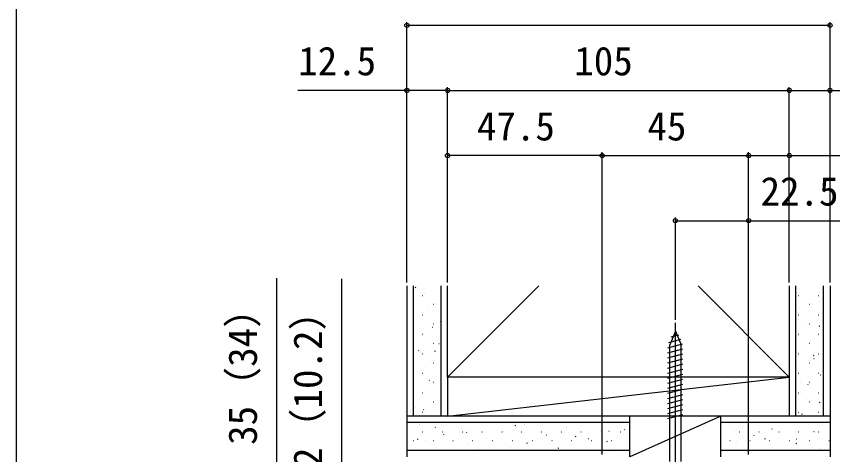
# Model space of a CAD drawing. Units: millimetres, scale not verified. Extents: x -525 to 525, y -783 to 779.
# Drawn here: x -525 to -274.2, y 472.5 to 607 of the extents above; entities that cross this region are included whole.
import ezdxf
from ezdxf.enums import TextEntityAlignment as Align

# ---------------------------------------------------------------- set-up
doc = ezdxf.new("R2010")
doc.units = ezdxf.units.MM
doc.header["$LTSCALE"] = 4
for name, color, linetype in [('0-4_YKK_13', 4, 'Continuous'), ('0-6_YKK_D', 6, 'Continuous'), ('0-7_YKK_ZWAK', 7, 'Continuous'), ('0-8_YSS_K', 3, 'Continuous'), ('0-9_YSS_KE', 3, 'Continuous')]:
    doc.layers.add(name, color=color, linetype=linetype)
doc.styles.add('ＭＳ ゴシック', font='')
doc.styles.get('ＭＳ ゴシック').set_extended_font_data('MS Gothic')

msp = doc.modelspace()

# ---------------------------------------------------------------- linework, layer by layer
at = {"layer": '0-4_YKK_13'}
for p, q in [((-322.501, 465.4), (-322.501, 512.9)), ((-322.501, 510.4), (-324.251, 506.175)), ((-323.82, 508.653), (-321.446, 509.29)), ((-322.501, 510.4), (-320.751, 506.175)), ((-322.501, 510.4), (-320.751, 506.175)), ((-324.543, 506.907), (-320.867, 507.892)), ((-324.801, 505.285), (-320.288, 506.494)), ((-324.801, 503.732), (-320.201, 504.964)), ((-324.251, 470.4), (-324.251, 506.175)), ((-320.751, 470.4), (-320.751, 506.175)), ((-324.801, 502.179), (-320.201, 503.411)), ((-324.801, 500.626), (-320.201, 501.859)), ((-324.801, 499.073), (-320.201, 500.306)), ((-324.801, 497.52), (-320.201, 498.753)), ((-324.801, 495.967), (-320.201, 497.2)), ((-324.801, 494.414), (-320.201, 495.647)), ((-324.801, 492.861), (-320.201, 494.094)), ((-324.801, 491.308), (-320.201, 492.541)), ((-324.801, 489.756), (-320.201, 490.988)), ((-324.801, 488.203), (-320.201, 489.435)), ((-324.801, 486.65), (-320.201, 487.882)), ((-324.801, 485.097), (-320.201, 486.329)), ((-324.801, 483.544), (-320.201, 484.776))]:
    msp.add_line(p, q, dxfattribs=at)
at = {"layer": '0-6_YKK_D'}
for p, q in [((-405, 525.3), (-405, 605.3)), ((-275, 525.3), (-275, 605.3)), ((-405, 604.3), (-275, 604.3)), ((-405, 525.3), (-405, 585.3)), ((-392.5, 525.3), (-392.5, 585.3)), ((-392.5, 525.3), (-392.5, 585.3)), ((-287.5, 525.3), (-287.5, 585.3)), ((-287.5, 525.3), (-287.5, 585.3)), ((-275, 525.3), (-275, 585.3)), ((-392.5, 584.3), (-287.5, 584.3)), ((-392.501, 554.3), (-392.501, 565.3)), ((-345.001, 472.5), (-345.001, 565.3)), ((-345, 554.3), (-345, 565.3)), ((-300.005, 472.5), (-300.005, 565.3)), ((-300.005, 472.5), (-300.005, 565.3)), ((-287.5, 525.3), (-287.5, 565.3)), ((-345, 564.3), (-392.501, 564.3)), ((-345.001, 564.3), (-300.005, 564.3)), ((-322.501, 513.9), (-322.501, 545.3)), ((-299.997, 472.8), (-299.997, 545.3))]:
    msp.add_line(p, q, dxfattribs=at)
for points in [[(-392.5, 584.3), (-405, 584.3), (-438.55, 584.3)], [(-287.5, 584.3), (-275, 584.3), (-241.45, 584.3)], [(-300.005, 564.3), (-287.5, 564.3), (-240.949, 564.3)], [(-322.501, 544.3), (-299.997, 544.3), (-265.492, 544.3)], [(-445.002, 436.801), (-445.002, 471.8), (-445.002, 526.623)], [(-425.002, 436.801), (-425.002, 448), (-425.002, 526.414)]]:
    msp.add_lwpolyline(points, dxfattribs=at)
for centre in [(-405, 604.3), (-275, 604.3), (-405, 584.3), (-392.5, 584.3), (-392.5, 584.3), (-287.5, 584.3), (-287.5, 584.3), (-275, 584.3), (-392.501, 564.3), (-345.001, 564.3), (-345, 564.3), (-300.005, 564.3), (-300.005, 564.3), (-287.5, 564.3), (-322.501, 544.3), (-299.997, 544.3)]:
    msp.add_circle(centre, 0.637, dxfattribs=at)
at = {"layer": '0-7_YKK_ZWAK'}
msp.add_line((-525, 746.8), (-525, -783.2), dxfattribs=at)
at = {"layer": '0-8_YSS_K'}
for p, q in [((-405, 524.3), (-405, 471.8)), ((-403, 484.3), (-403, 524.3)), ((-394.5, 484.3), (-394.5, 524.3)), ((-285.5, 484.3), (-285.5, 524.3)), ((-277, 484.3), (-277, 524.3)), ((-275, 524.3), (-275, 471.8)), ((-402.471, 523.741), (-402.305, 523.851)), ((-399.587, 522.075), (-399.568, 522.082)), ((-400.184, 521.383), (-400.084, 521.383)), ((-284.664, 521.383), (-284.564, 521.383)), ((-278.584, 521.383), (-278.484, 521.383)), ((-278.132, 519.629), (-278.113, 519.636)), ((-403, 518.633), (-402.934, 518.633)), ((-398.295, 516.851), (-398.276, 516.858)), ((-396.954, 518.633), (-396.854, 518.633)), ((-284.372, 517.42), (-284.353, 517.426)), ((-281.434, 518.633), (-281.334, 518.633)), ((-400.184, 515.403), (-400.084, 515.403)), ((-284.664, 515.403), (-284.564, 515.403)), ((-278.584, 515.403), (-278.484, 515.403)), ((-403, 512.653), (-402.934, 512.653)), ((-396.954, 512.653), (-396.854, 512.653)), ((-394.635, 513.257), (-394.5, 513.346)), ((-282.42, 512.429), (-282.402, 512.436)), ((-281.434, 512.653), (-281.334, 512.653)), ((-278.301, 511.9), (-278.135, 512.01)), ((-402.583, 509.65), (-402.564, 509.657)), ((-400.184, 509.423), (-400.084, 509.423)), ((-397.097, 511.593), (-397.078, 511.6)), ((-284.664, 509.423), (-284.564, 509.423)), ((-278.584, 509.423), (-278.484, 509.423)), ((-403, 506.673), (-402.934, 506.673)), ((-396.954, 506.673), (-396.854, 506.673)), ((-281.434, 506.673), (-281.334, 506.673)), ((-281.128, 507.205), (-281.11, 507.211)), ((-401.385, 504.393), (-401.367, 504.399)), ((-396.404, 504.25), (-396.237, 504.361)), ((-395.145, 506.602), (-395.126, 506.609)), ((-400.184, 503.443), (-400.084, 503.443)), ((-284.664, 503.443), (-284.564, 503.443)), ((-280.07, 502.894), (-279.904, 503.004)), ((-279.931, 501.947), (-279.912, 501.954)), ((-278.584, 503.443), (-278.484, 503.443)), ((-403, 500.693), (-402.934, 500.693)), ((-399.434, 499.402), (-399.415, 499.409)), ((-396.954, 500.693), (-396.854, 500.693)), ((-285.417, 500.004), (-285.398, 500.011)), ((-281.434, 500.693), (-281.334, 500.693)), ((-400.184, 497.463), (-400.084, 497.463)), ((-284.664, 497.463), (-284.564, 497.463)), ((-278.584, 497.463), (-278.484, 497.463)), ((-277.979, 496.956), (-277.96, 496.963)), ((-403, 494.713), (-402.934, 494.713)), ((-398.173, 495.244), (-398.006, 495.354)), ((-398.142, 494.178), (-398.123, 494.184)), ((-396.954, 494.713), (-396.854, 494.713)), ((-284.219, 494.746), (-284.2, 494.753)), ((-281.434, 494.713), (-281.334, 494.713)), ((-281.839, 493.887), (-281.672, 493.998)), ((-400.184, 491.483), (-400.084, 491.483)), ((-394.563, 489.797), (-394.5, 489.839)), ((-284.664, 491.483), (-284.564, 491.483)), ((-282.267, 489.756), (-282.248, 489.762)), ((-278.584, 491.483), (-278.484, 491.483)), ((-403, 488.733), (-402.934, 488.733)), ((-402.43, 486.977), (-402.411, 486.984)), ((-396.954, 488.733), (-396.854, 488.733)), ((-396.944, 488.92), (-396.925, 488.927)), ((-281.434, 488.733), (-281.334, 488.733)), ((-278.229, 488.441), (-278.063, 488.551)), ((-392.5, 484.3), (-405, 484.3)), ((-400.184, 485.503), (-400.084, 485.503)), ((-399.941, 486.237), (-399.775, 486.348)), ((-347, 484.3), (-392.5, 484.3)), ((-336.501, 471.8), (-336.501, 484.3)), ((-308.501, 484.3), (-336.501, 471.8)), ((-308.501, 471.8), (-308.501, 484.3)), ((-275, 484.3), (-287.5, 484.3)), ((-284.664, 485.503), (-284.564, 485.503)), ((-283.608, 484.881), (-283.441, 484.991)), ((-280.975, 484.531), (-280.956, 484.538)), ((-278.584, 485.503), (-278.484, 485.503)), ((-336.501, 482.3), (-405, 482.3)), ((-401.232, 481.719), (-401.213, 481.726)), ((-368.955, 481.786), (-368.936, 481.792)), ((-337.337, 481.618), (-337.319, 481.625)), ((-275, 482.3), (-308.501, 482.3)), ((-400.184, 479.523), (-400.084, 479.523)), ((-396.332, 480.791), (-396.165, 480.901)), ((-394.104, 479.523), (-394.004, 479.523)), ((-388.214, 480.648), (-388.195, 480.654)), ((-388.024, 479.523), (-387.924, 479.523)), ((-386.726, 479.313), (-386.56, 479.423)), ((-381.944, 479.523), (-381.844, 479.523)), ((-375.864, 479.523), (-375.764, 479.523)), ((-375.195, 479.576), (-375.176, 479.582)), ((-371.743, 481.395), (-371.576, 481.505)), ((-369.784, 479.523), (-369.684, 479.523)), ((-363.704, 479.523), (-363.604, 479.523)), ((-357.624, 479.523), (-357.524, 479.523)), ((-355.936, 480.714), (-355.918, 480.72)), ((-351.544, 479.523), (-351.444, 479.523)), ((-345.464, 479.523), (-345.364, 479.523)), ((-342.918, 479.642), (-342.899, 479.649)), ((-339.384, 479.523), (-339.284, 479.523)), ((-338.165, 480.113), (-337.998, 480.223)), ((-305.814, 481.417), (-305.795, 481.424)), ((-302.904, 479.523), (-302.804, 479.523)), ((-296.824, 479.523), (-296.724, 479.523)), ((-292.796, 480.345), (-292.777, 480.352)), ((-290.744, 479.523), (-290.644, 479.523)), ((-284.664, 479.523), (-284.564, 479.523)), ((-279.998, 479.434), (-279.832, 479.545)), ((-279.777, 479.274), (-279.758, 479.28)), ((-278.584, 479.523), (-278.484, 479.523)), ((-403.034, 476.773), (-402.934, 476.773)), ((-401.71, 477.231), (-401.544, 477.341)), ((-399.28, 476.729), (-399.261, 476.735)), ((-396.954, 476.773), (-396.854, 476.773)), ((-393.7, 478.705), (-393.681, 478.711)), ((-390.874, 476.773), (-390.774, 476.773)), ((-384.794, 476.773), (-384.694, 476.773)), ((-380.681, 477.633), (-380.663, 477.64)), ((-378.714, 476.773), (-378.614, 476.773)), ((-372.634, 476.773), (-372.534, 476.773)), ((-367.663, 476.561), (-367.644, 476.568)), ((-366.554, 476.773), (-366.454, 476.773)), ((-362.177, 478.504), (-362.158, 478.511)), ((-360.474, 476.773), (-360.374, 476.773)), ((-354.394, 476.773), (-354.294, 476.773)), ((-353.149, 478.031), (-352.982, 478.141)), ((-349.158, 477.432), (-349.139, 477.439)), ((-348.314, 476.773), (-348.214, 476.773)), ((-343.544, 476.553), (-343.377, 476.663)), ((-342.234, 476.773), (-342.134, 476.773)), ((-305.754, 476.773), (-305.654, 476.773)), ((-299.674, 476.773), (-299.574, 476.773)), ((-298.282, 478.403), (-298.263, 478.409)), ((-294.982, 477.352), (-294.815, 477.463)), ((-293.594, 476.773), (-293.494, 476.773)), ((-287.514, 476.773), (-287.414, 476.773)), ((-285.263, 477.331), (-285.245, 477.337)), ((-281.434, 476.773), (-281.334, 476.773)), ((-275.354, 476.773), (-275.254, 476.773)), ((-386.262, 475.657), (-386.243, 475.663)), ((-373.243, 474.585), (-373.224, 474.592)), ((-368.133, 475.949), (-367.966, 476.059)), ((-358.527, 474.471), (-358.361, 474.581)), ((-354.644, 475.489), (-354.626, 475.496)), ((-341.626, 474.418), (-341.607, 474.424)), ((-303.862, 476.426), (-303.844, 476.433)), ((-290.844, 475.355), (-290.825, 475.361)), ((-285.377, 475.874), (-285.21, 475.985)), ((-277.825, 474.283), (-277.807, 474.289)), ((-405, 473.8), (-336.501, 473.8)), ((-383.117, 473.867), (-382.95, 473.977)), ((-308.501, 473.8), (-275, 473.8)), ((-300.349, 473.8), (-300.194, 473.903))]:
    msp.add_line(p, q, dxfattribs=at)
at = {"layer": '0-9_YSS_KE'}
for p, q in [((-392.5, 496.3), (-392.5, 524.3)), ((-364.5, 524.3), (-392.5, 496.3)), ((-287.5, 524.3), (-287.5, 496.3)), ((-392.5, 496.3), (-392.5, 484.3)), ((-392.5, 484.3), (-287.5, 496.3)), ((-287.5, 496.3), (-287.5, 484.3)), ((-287.5, 484.3), (-392.5, 484.3))]:
    msp.add_line(p, q, dxfattribs=at)
msp.add_lwpolyline([(-315.5, 524.3), (-287.5, 496.3), (-392.5, 496.3)], dxfattribs=at)

# ---------------------------------------------------------------- texts
at = {"layer": '0-6_YKK_D', "style": 'ＭＳ ゴシック'}
for s, p in [('12.5', (-438.391, 586.3)), ('105', (-353.568, 586.3)), ('47.5', (-383.478, 566.3)), ('45', (-331.094, 566.3)), ('22.5', (-296.333, 546.3))]:
    msp.add_text(s, height=8.798, dxfattribs=at).set_placement(p, align=Align.BOTTOM_LEFT)
for s, p in [('35（34）', (-448.434, 475.464)), ('11.2（10.2）', (-428.434, 450.709))]:
    msp.add_text(s, height=8.798, rotation=90, dxfattribs=at).set_placement(p, align=Align.BOTTOM_LEFT)

doc.saveas('drawing.dxf')
